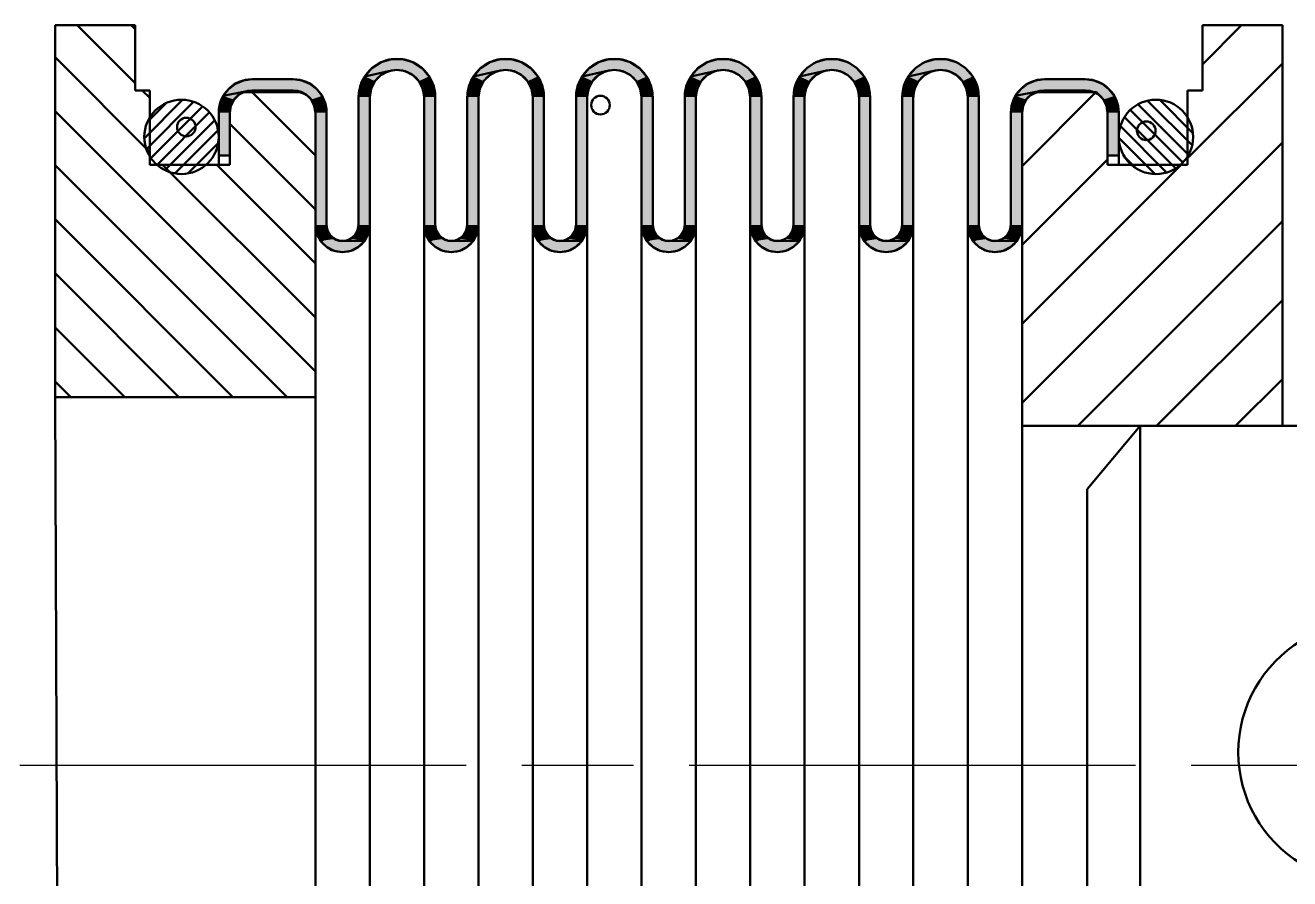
# Model space of a CAD drawing. Header units: millimetres. Extents: x 98 to 4367, y -12 to 2058.
# Drawn here: x 391 to 408, y 1278.72 to 1290.19 of the extents above; entities that cross this region are included whole.
import ezdxf

# ---------------------------------------------------------------- set-up
doc = ezdxf.new("R2010")
doc.units = ezdxf.units.MM
doc.linetypes.add('AM_ISO08W050', pattern=[18, 12, -1.5, 3, -1.5])
doc.layers.get('0').update_dxf_attribs({"lineweight": 50})
doc.layers.add('M2STAR', color=7, linetype='AM_ISO08W050', lineweight=30)

# ---------------------------------------------------------------- blocks, each defined once
blk = doc.blocks.new('R159112030_21WDNA225')
at = {"layer": 'M2STAR'}
blk.add_line((-393.74, 42), (28.311, 42.085), dxfattribs=at)
blk = doc.blocks.new('U218')
at = {"linetype": 'Continuous', "extrusion": (0, 0, -1)}
for points in [[(-116.866, 246.208), (-117.764, 246.04), (-116.482, 245.764)], [(-117.36, 246.525), (-119.566, 246.208), (-116.866, 246.208)], [(-116.866, 246.208), (-118.216, 246.111), (-117.764, 246.04)], [(-119.566, 246.208), (-118.216, 246.111), (-116.866, 246.208)], [(-117.923, 246.69), (-119.072, 246.525), (-117.36, 246.525)], [(-119.072, 246.525), (-119.566, 246.208), (-117.36, 246.525)], [(-119.072, 246.525), (-117.923, 246.69), (-118.509, 246.69)], [(-119.566, 246.208), (-118.668, 246.04), (-118.216, 246.111)], [(-119.566, 246.208), (-119.95, 245.764), (-118.668, 246.04)], [(-118.668, 246.04), (-119.95, 245.764), (-119.075, 245.832)], [(-119.075, 245.832), (-119.95, 245.764), (-119.398, 245.509)], [(-119.95, 245.764), (-120.194, 245.231), (-119.398, 245.509)], [(-119.398, 245.509), (-120.194, 245.231), (-119.606, 245.101)], [(-120.194, 245.231), (-120.277, 244.65), (-119.606, 245.101)], [(-119.606, 245.101), (-120.277, 244.65), (-119.677, 244.65)], [(-119.677, 244.65), (-120.277, 237.773), (-119.677, 237.773)], [(-120.277, 244.65), (-120.277, 237.773), (-119.677, 244.65)], [(-120.277, 237.773), (-119.749, 237.321), (-119.677, 237.773)]]:
    blk.add_solid(points, dxfattribs=at)
blk = doc.blocks.new('U219')
at = {"linetype": 'Continuous', "extrusion": (0, 0, -1)}
for points in [[(-122.712, 246.208), (-123.61, 246.04), (-122.328, 245.764)], [(-123.206, 246.525), (-125.412, 246.208), (-122.712, 246.208)], [(-122.712, 246.208), (-124.062, 246.111), (-123.61, 246.04)], [(-125.412, 246.208), (-124.062, 246.111), (-122.712, 246.208)], [(-123.769, 246.69), (-124.918, 246.525), (-123.206, 246.525)], [(-124.918, 246.525), (-125.412, 246.208), (-123.206, 246.525)], [(-124.918, 246.525), (-123.769, 246.69), (-124.355, 246.69)], [(-125.412, 246.208), (-124.514, 246.04), (-124.062, 246.111)], [(-125.412, 246.208), (-125.796, 245.764), (-124.514, 246.04)], [(-124.514, 246.04), (-125.796, 245.764), (-124.921, 245.832)], [(-124.921, 245.832), (-125.796, 245.764), (-125.245, 245.509)], [(-125.796, 245.764), (-126.04, 245.231), (-125.245, 245.509)], [(-125.245, 245.509), (-126.04, 245.231), (-125.452, 245.101)], [(-126.04, 245.231), (-126.124, 244.65), (-125.452, 245.101)], [(-125.452, 245.101), (-126.124, 244.65), (-125.524, 244.65)], [(-125.524, 244.65), (-126.124, 237.773), (-125.524, 237.773)], [(-126.124, 244.65), (-126.124, 237.773), (-125.524, 244.65)], [(-126.124, 237.773), (-125.595, 237.321), (-125.524, 237.773)]]:
    blk.add_solid(points, dxfattribs=at)
blk = doc.blocks.new('*U220')
at = {"color": 2, "linetype": 'Continuous', "extrusion": (0, 0, -1)}
for points in [[(-128.558, 246.208), (-129.457, 246.04), (-128.174, 245.764)], [(-129.052, 246.525), (-131.258, 246.208), (-128.558, 246.208)], [(-128.558, 246.208), (-129.908, 246.111), (-129.457, 246.04)], [(-131.258, 246.208), (-129.908, 246.111), (-128.558, 246.208)], [(-129.615, 246.69), (-130.765, 246.525), (-129.052, 246.525)], [(-130.765, 246.525), (-131.258, 246.208), (-129.052, 246.525)], [(-130.765, 246.525), (-129.615, 246.69), (-130.202, 246.69)], [(-131.258, 246.208), (-130.36, 246.04), (-129.908, 246.111)], [(-131.258, 246.208), (-131.643, 245.764), (-130.36, 246.04)], [(-130.36, 246.04), (-131.643, 245.764), (-130.767, 245.832)], [(-130.767, 245.832), (-131.643, 245.764), (-131.091, 245.509)], [(-131.643, 245.764), (-131.886, 245.231), (-131.091, 245.509)], [(-131.091, 245.509), (-131.886, 245.231), (-131.298, 245.101)], [(-131.886, 245.231), (-131.97, 244.65), (-131.298, 245.101)], [(-131.298, 245.101), (-131.97, 244.65), (-131.37, 244.65)], [(-131.37, 244.65), (-131.97, 237.773), (-131.37, 237.773)], [(-131.97, 244.65), (-131.97, 237.773), (-131.37, 244.65)], [(-131.97, 237.773), (-131.441, 237.321), (-131.37, 237.773)]]:
    blk.add_solid(points, dxfattribs=at)
blk = doc.blocks.new('*U221')
at = {"color": 2, "linetype": 'Continuous', "extrusion": (0, 0, -1)}
for points in [[(-134.404, 246.208), (-135.303, 246.04), (-134.02, 245.764)], [(-134.898, 246.525), (-137.104, 246.208), (-134.404, 246.208)], [(-134.404, 246.208), (-135.754, 246.111), (-135.303, 246.04)], [(-137.104, 246.208), (-135.754, 246.111), (-134.404, 246.208)], [(-135.461, 246.69), (-136.611, 246.525), (-134.898, 246.525)], [(-136.611, 246.525), (-137.104, 246.208), (-134.898, 246.525)], [(-136.611, 246.525), (-135.461, 246.69), (-136.048, 246.69)], [(-137.104, 246.208), (-136.206, 246.04), (-135.754, 246.111)], [(-137.104, 246.208), (-137.489, 245.764), (-136.206, 246.04)], [(-136.206, 246.04), (-137.489, 245.764), (-136.613, 245.832)], [(-136.613, 245.832), (-137.489, 245.764), (-136.937, 245.509)], [(-137.489, 245.764), (-137.732, 245.231), (-136.937, 245.509)], [(-136.937, 245.509), (-137.732, 245.231), (-137.144, 245.101)], [(-137.732, 245.231), (-137.816, 244.65), (-137.144, 245.101)], [(-137.144, 245.101), (-137.816, 244.65), (-137.216, 244.65)], [(-137.216, 244.65), (-137.816, 237.773), (-137.216, 237.773)], [(-137.816, 244.65), (-137.816, 237.773), (-137.216, 244.65)], [(-137.816, 237.773), (-137.287, 237.321), (-137.216, 237.773)]]:
    blk.add_solid(points, dxfattribs=at)
blk = doc.blocks.new('U222')
at = {"linetype": 'Continuous', "extrusion": (0, 0, -1)}
for points in [[(-140.251, 246.208), (-141.149, 246.04), (-139.866, 245.764)], [(-140.744, 246.525), (-142.951, 246.208), (-140.251, 246.208)], [(-140.251, 246.208), (-141.601, 246.111), (-141.149, 246.04)], [(-142.951, 246.208), (-141.601, 246.111), (-140.251, 246.208)], [(-141.307, 246.69), (-142.457, 246.525), (-140.744, 246.525)], [(-142.457, 246.525), (-142.951, 246.208), (-140.744, 246.525)], [(-142.457, 246.525), (-141.307, 246.69), (-141.894, 246.69)], [(-142.951, 246.208), (-142.052, 246.04), (-141.601, 246.111)], [(-142.951, 246.208), (-143.335, 245.764), (-142.052, 246.04)], [(-142.052, 246.04), (-143.335, 245.764), (-142.46, 245.832)], [(-142.46, 245.832), (-143.335, 245.764), (-142.783, 245.509)], [(-143.335, 245.764), (-143.579, 245.231), (-142.783, 245.509)], [(-142.783, 245.509), (-143.579, 245.231), (-142.991, 245.101)], [(-143.579, 245.231), (-143.662, 244.65), (-142.991, 245.101)], [(-142.991, 245.101), (-143.662, 244.65), (-143.062, 244.65)], [(-143.062, 244.65), (-143.662, 237.773), (-143.062, 237.773)], [(-143.662, 244.65), (-143.662, 237.773), (-143.062, 244.65)]]:
    blk.add_solid(points, dxfattribs=at)
at = {"color": 2, "linetype": 'Continuous', "extrusion": (0, 0, -1)}
blk.add_solid([(-143.662, 237.773), (-143.134, 237.321), (-143.062, 237.773)], dxfattribs=at)
blk = doc.blocks.new('*U223')
at = {"color": 2, "linetype": 'Continuous', "extrusion": (0, 0, -1)}
for points in [[(-146.097, 246.208), (-146.995, 246.04), (-145.712, 245.764)], [(-146.59, 246.525), (-148.797, 246.208), (-146.097, 246.208)], [(-146.097, 246.208), (-147.447, 246.111), (-146.995, 246.04)], [(-148.797, 246.208), (-147.447, 246.111), (-146.097, 246.208)], [(-147.153, 246.69), (-148.303, 246.525), (-146.59, 246.525)], [(-148.303, 246.525), (-148.797, 246.208), (-146.59, 246.525)], [(-148.303, 246.525), (-147.153, 246.69), (-147.74, 246.69)], [(-148.797, 246.208), (-147.898, 246.04), (-147.447, 246.111)], [(-148.797, 246.208), (-149.181, 245.764), (-147.898, 246.04)], [(-147.898, 246.04), (-149.181, 245.764), (-148.306, 245.832)], [(-148.306, 245.832), (-149.181, 245.764), (-148.629, 245.509)], [(-149.181, 245.764), (-149.425, 245.231), (-148.629, 245.509)], [(-148.629, 245.509), (-149.425, 245.231), (-148.837, 245.101)], [(-149.425, 245.231), (-149.508, 244.65), (-148.837, 245.101)], [(-148.837, 245.101), (-149.508, 244.65), (-148.908, 244.65)], [(-148.908, 244.65), (-149.508, 237.773), (-148.908, 237.773)], [(-149.508, 244.65), (-149.508, 237.773), (-148.908, 244.65)], [(-149.508, 237.773), (-148.98, 237.321), (-148.908, 237.773)]]:
    blk.add_solid(points, dxfattribs=at)
blk = doc.blocks.new('U224')
at = {"linetype": 'Continuous', "extrusion": (0, 0, -1)}
for points in [[(-116.482, 245.764), (-117.034, 245.509), (-116.238, 245.231)], [(-117.034, 245.509), (-116.826, 245.101), (-116.238, 245.231)], [(-117.764, 246.04), (-117.357, 245.832), (-116.482, 245.764)], [(-117.357, 245.832), (-117.034, 245.509), (-116.482, 245.764)], [(-116.238, 245.231), (-116.826, 245.101), (-116.154, 244.65)], [(-116.826, 245.101), (-116.754, 244.65), (-116.154, 244.65)], [(-116.154, 244.65), (-116.754, 237.773), (-116.154, 237.773)], [(-116.754, 244.65), (-116.754, 237.773), (-116.154, 244.65)], [(-116.102, 237.478), (-116.683, 237.321), (-115.953, 237.219)], [(-116.683, 237.321), (-116.475, 236.914), (-115.953, 237.219)], [(-116.154, 237.773), (-116.683, 237.321), (-116.102, 237.478)], [(-116.754, 237.773), (-116.683, 237.321), (-116.154, 237.773)], [(-115.724, 237.027), (-116.475, 236.914), (-115.442, 236.924)], [(-115.953, 237.219), (-116.475, 236.914), (-115.724, 237.027)]]:
    blk.add_solid(points, dxfattribs=at)
blk = doc.blocks.new('U225')
at = {"linetype": 'Continuous', "extrusion": (0, 0, -1)}
for points in [[(-122.328, 245.764), (-122.88, 245.509), (-122.084, 245.231)], [(-122.88, 245.509), (-122.672, 245.101), (-122.084, 245.231)], [(-123.61, 246.04), (-123.203, 245.832), (-122.328, 245.764)], [(-123.203, 245.832), (-122.88, 245.509), (-122.328, 245.764)], [(-122.084, 245.231), (-122.672, 245.101), (-122.001, 244.65)], [(-122.672, 245.101), (-122.601, 244.65), (-122.001, 244.65)], [(-122.001, 244.65), (-122.601, 237.773), (-122.001, 237.773)], [(-122.601, 244.65), (-122.601, 237.773), (-122.001, 244.65)], [(-121.949, 237.478), (-122.529, 237.321), (-121.799, 237.219)], [(-122.529, 237.321), (-122.321, 236.914), (-121.799, 237.219)], [(-122.001, 237.773), (-122.529, 237.321), (-121.949, 237.478)], [(-122.601, 237.773), (-122.529, 237.321), (-122.001, 237.773)], [(-121.57, 237.027), (-122.321, 236.914), (-121.289, 236.924)], [(-121.799, 237.219), (-122.321, 236.914), (-121.57, 237.027)]]:
    blk.add_solid(points, dxfattribs=at)
blk = doc.blocks.new('*U226')
at = {"color": 2, "linetype": 'Continuous', "extrusion": (0, 0, -1)}
for points in [[(-128.174, 245.764), (-128.726, 245.509), (-127.93, 245.231)], [(-128.726, 245.509), (-128.518, 245.101), (-127.93, 245.231)], [(-129.457, 246.04), (-129.049, 245.832), (-128.174, 245.764)], [(-129.049, 245.832), (-128.726, 245.509), (-128.174, 245.764)], [(-127.93, 245.231), (-128.518, 245.101), (-127.847, 244.65)], [(-128.518, 245.101), (-128.447, 244.65), (-127.847, 244.65)], [(-127.847, 244.65), (-128.447, 237.773), (-127.847, 237.773)], [(-128.447, 244.65), (-128.447, 237.773), (-127.847, 244.65)], [(-127.795, 237.478), (-128.375, 237.321), (-127.645, 237.219)], [(-128.375, 237.321), (-128.168, 236.914), (-127.645, 237.219)], [(-127.847, 237.773), (-128.375, 237.321), (-127.795, 237.478)], [(-128.447, 237.773), (-128.375, 237.321), (-127.847, 237.773)], [(-127.416, 237.027), (-128.168, 236.914), (-127.135, 236.924)], [(-127.645, 237.219), (-128.168, 236.914), (-127.416, 237.027)]]:
    blk.add_solid(points, dxfattribs=at)
blk = doc.blocks.new('*U227')
at = {"color": 2, "linetype": 'Continuous', "extrusion": (0, 0, -1)}
for points in [[(-134.02, 245.764), (-134.572, 245.509), (-133.776, 245.231)], [(-134.572, 245.509), (-134.364, 245.101), (-133.776, 245.231)], [(-135.303, 246.04), (-134.895, 245.832), (-134.02, 245.764)], [(-134.895, 245.832), (-134.572, 245.509), (-134.02, 245.764)], [(-133.776, 245.231), (-134.364, 245.101), (-133.693, 244.65)], [(-134.364, 245.101), (-134.293, 244.65), (-133.693, 244.65)], [(-133.693, 244.65), (-134.293, 237.773), (-133.693, 237.773)], [(-134.293, 244.65), (-134.293, 237.773), (-133.693, 244.65)], [(-133.641, 237.478), (-134.221, 237.321), (-133.491, 237.219)], [(-134.221, 237.321), (-134.014, 236.914), (-133.491, 237.219)], [(-133.693, 237.773), (-134.221, 237.321), (-133.641, 237.478)], [(-134.293, 237.773), (-134.221, 237.321), (-133.693, 237.773)], [(-133.262, 237.027), (-134.014, 236.914), (-132.981, 236.924)], [(-133.491, 237.219), (-134.014, 236.914), (-133.262, 237.027)]]:
    blk.add_solid(points, dxfattribs=at)
blk = doc.blocks.new('*U228')
at = {"color": 2, "linetype": 'Continuous', "extrusion": (0, 0, -1)}
for points in [[(-139.866, 245.764), (-140.418, 245.509), (-139.623, 245.231)], [(-140.418, 245.509), (-140.211, 245.101), (-139.623, 245.231)], [(-141.149, 246.04), (-140.741, 245.832), (-139.866, 245.764)], [(-140.741, 245.832), (-140.418, 245.509), (-139.866, 245.764)], [(-139.623, 245.231), (-140.211, 245.101), (-139.539, 244.65)], [(-140.211, 245.101), (-140.139, 244.65), (-139.539, 244.65)], [(-139.539, 244.65), (-140.139, 237.773), (-139.539, 237.773)], [(-140.139, 244.65), (-140.139, 237.773), (-139.539, 244.65)], [(-139.487, 237.478), (-140.067, 237.321), (-139.337, 237.219)], [(-140.067, 237.321), (-139.86, 236.914), (-139.337, 237.219)], [(-139.539, 237.773), (-140.067, 237.321), (-139.487, 237.478)], [(-140.139, 237.773), (-140.067, 237.321), (-139.539, 237.773)], [(-139.108, 237.027), (-139.86, 236.914), (-138.827, 236.924)], [(-139.337, 237.219), (-139.86, 236.914), (-139.108, 237.027)]]:
    blk.add_solid(points, dxfattribs=at)
blk = doc.blocks.new('*U229')
at = {"color": 2, "linetype": 'Continuous', "extrusion": (0, 0, -1)}
for points in [[(-145.712, 245.764), (-146.264, 245.509), (-145.469, 245.231)], [(-146.264, 245.509), (-146.057, 245.101), (-145.469, 245.231)], [(-146.995, 246.04), (-146.588, 245.832), (-145.712, 245.764)], [(-146.588, 245.832), (-146.264, 245.509), (-145.712, 245.764)], [(-145.469, 245.231), (-146.057, 245.101), (-145.385, 244.65)], [(-146.057, 245.101), (-145.985, 244.65), (-145.385, 244.65)], [(-145.385, 244.65), (-145.985, 237.773), (-145.385, 237.773)], [(-145.985, 244.65), (-145.985, 237.773), (-145.385, 244.65)], [(-145.333, 237.478), (-145.914, 237.321), (-145.184, 237.219)], [(-145.914, 237.321), (-145.706, 236.914), (-145.184, 237.219)], [(-145.385, 237.773), (-145.914, 237.321), (-145.333, 237.478)], [(-145.985, 237.773), (-145.914, 237.321), (-145.385, 237.773)], [(-144.954, 237.027), (-145.706, 236.914), (-144.673, 236.924)], [(-145.184, 237.219), (-145.706, 236.914), (-144.954, 237.027)]]:
    blk.add_solid(points, dxfattribs=at)
blk = doc.blocks.new('U230')
at = {"linetype": 'Continuous', "extrusion": (0, 0, -1)}
for points in [[(-109.965, 245.55), (-113.531, 245.37), (-109.531, 245.37)], [(-110.431, 245.611), (-113.097, 245.55), (-109.965, 245.55)], [(-113.097, 245.55), (-113.531, 245.37), (-109.965, 245.55)], [(-113.097, 245.55), (-110.431, 245.611), (-112.631, 245.611)], [(-109.159, 245.084), (-110.061, 244.953), (-108.872, 244.711)], [(-109.531, 245.37), (-113.904, 245.084), (-109.159, 245.084)], [(-109.159, 245.084), (-110.431, 245.011), (-110.061, 244.953)], [(-113.904, 245.084), (-110.431, 245.011), (-109.159, 245.084)], [(-113.531, 245.37), (-113.904, 245.084), (-109.531, 245.37)], [(-113.904, 245.084), (-112.631, 245.011), (-110.431, 245.011)], [(-113.904, 245.084), (-113.002, 244.953), (-112.631, 245.011)], [(-113.904, 245.084), (-114.19, 244.711), (-113.002, 244.953)], [(-113.002, 244.953), (-114.19, 244.711), (-113.337, 244.782)], [(-113.337, 244.782), (-114.19, 244.711), (-113.602, 244.517)], [(-114.19, 244.711), (-114.37, 244.277), (-113.602, 244.517)], [(-113.602, 244.517), (-114.37, 244.277), (-113.773, 244.182)], [(-114.37, 244.277), (-114.431, 243.811), (-113.773, 244.182)], [(-113.773, 244.182), (-114.431, 243.811), (-113.831, 243.811)], [(-113.831, 243.811), (-114.431, 237.773), (-113.831, 237.773)], [(-114.431, 243.811), (-114.431, 237.773), (-113.831, 243.811)], [(-114.431, 237.773), (-113.903, 237.321), (-113.831, 237.773)]]:
    blk.add_solid(points, dxfattribs=at)
blk = doc.blocks.new('*U231')
at = {"color": 2, "linetype": 'Continuous', "extrusion": (0, 0, -1)}
for points in [[(-152.565, 245.55), (-156.131, 245.37), (-152.131, 245.37)], [(-153.031, 245.611), (-155.697, 245.55), (-152.565, 245.55)], [(-155.697, 245.55), (-156.131, 245.37), (-152.565, 245.55)], [(-155.697, 245.55), (-153.031, 245.611), (-155.231, 245.611)], [(-151.759, 245.084), (-152.661, 244.953), (-151.472, 244.711)], [(-152.131, 245.37), (-156.504, 245.084), (-151.759, 245.084)], [(-151.759, 245.084), (-153.031, 245.011), (-152.661, 244.953)], [(-156.504, 245.084), (-153.031, 245.011), (-151.759, 245.084)], [(-156.131, 245.37), (-156.504, 245.084), (-152.131, 245.37)], [(-156.504, 245.084), (-155.231, 245.011), (-153.031, 245.011)], [(-156.504, 245.084), (-155.602, 244.953), (-155.231, 245.011)], [(-156.504, 245.084), (-156.79, 244.711), (-155.602, 244.953)], [(-155.602, 244.953), (-156.79, 244.711), (-155.937, 244.782)], [(-155.937, 244.782), (-156.79, 244.711), (-156.202, 244.517)], [(-156.79, 244.711), (-156.97, 244.277), (-156.202, 244.517)], [(-156.202, 244.517), (-156.97, 244.277), (-156.373, 244.182)], [(-156.97, 244.277), (-157.031, 243.811), (-156.373, 244.182)], [(-156.373, 244.182), (-157.031, 243.811), (-156.431, 243.811)], [(-156.431, 243.811), (-157.031, 241.511), (-156.431, 241.511)], [(-157.031, 243.811), (-157.031, 241.511), (-156.431, 243.811)]]:
    blk.add_solid(points, dxfattribs=at)
blk = doc.blocks.new('U232')
at = {"linetype": 'Continuous', "extrusion": (0, 0, -1)}
for points in [[(-110.061, 244.953), (-109.726, 244.782), (-108.872, 244.711)], [(-109.726, 244.782), (-109.461, 244.517), (-108.872, 244.711)], [(-108.693, 244.277), (-109.29, 244.182), (-108.631, 243.811)], [(-109.29, 244.182), (-109.231, 243.811), (-108.631, 243.811)], [(-108.872, 244.711), (-109.461, 244.517), (-108.693, 244.277)], [(-109.461, 244.517), (-109.29, 244.182), (-108.693, 244.277)], [(-108.631, 243.811), (-109.231, 241.511), (-108.631, 241.511)], [(-109.231, 243.811), (-109.231, 241.511), (-108.631, 243.811)]]:
    blk.add_solid(points, dxfattribs=at)
blk = doc.blocks.new('*U233')
at = {"color": 2, "linetype": 'Continuous', "extrusion": (0, 0, -1)}
for points in [[(-152.661, 244.953), (-152.326, 244.782), (-151.472, 244.711)], [(-152.326, 244.782), (-152.061, 244.517), (-151.472, 244.711)], [(-151.293, 244.277), (-151.89, 244.182), (-151.231, 243.811)], [(-151.89, 244.182), (-151.831, 243.811), (-151.231, 243.811)], [(-151.472, 244.711), (-152.061, 244.517), (-151.293, 244.277)], [(-152.061, 244.517), (-151.89, 244.182), (-151.293, 244.277)], [(-151.231, 243.811), (-151.831, 237.773), (-151.231, 237.773)], [(-151.831, 243.811), (-151.831, 237.773), (-151.231, 243.811)], [(-151.179, 237.478), (-151.76, 237.321), (-151.03, 237.219)], [(-151.76, 237.321), (-151.552, 236.914), (-151.03, 237.219)], [(-151.231, 237.773), (-151.76, 237.321), (-151.179, 237.478)], [(-151.831, 237.773), (-151.76, 237.321), (-151.231, 237.773)], [(-150.801, 237.027), (-151.552, 236.914), (-150.519, 236.924)], [(-151.03, 237.219), (-151.552, 236.914), (-150.801, 237.027)]]:
    blk.add_solid(points, dxfattribs=at)
blk = doc.blocks.new('U234')
at = {"linetype": 'Continuous', "extrusion": (0, 0, -1)}
for points in [[(-114.431, 237.773), (-114.483, 237.478), (-113.903, 237.321)], [(-114.483, 237.478), (-114.633, 237.219), (-113.903, 237.321)], [(-113.903, 237.321), (-114.633, 237.219), (-114.11, 236.914)]]:
    blk.add_solid(points, dxfattribs=at)
blk = doc.blocks.new('U235')
at = {"linetype": 'Continuous', "extrusion": (0, 0, -1)}
for points in [[(-120.277, 237.773), (-120.329, 237.478), (-119.749, 237.321)], [(-120.329, 237.478), (-120.479, 237.219), (-119.749, 237.321)], [(-119.749, 237.321), (-120.479, 237.219), (-119.957, 236.914)]]:
    blk.add_solid(points, dxfattribs=at)
blk = doc.blocks.new('*U236')
at = {"color": 2, "linetype": 'Continuous', "extrusion": (0, 0, -1)}
for points in [[(-126.124, 237.773), (-126.176, 237.478), (-125.595, 237.321)], [(-126.176, 237.478), (-126.325, 237.219), (-125.595, 237.321)], [(-125.595, 237.321), (-126.325, 237.219), (-125.803, 236.914)]]:
    blk.add_solid(points, dxfattribs=at)
blk = doc.blocks.new('*U237')
at = {"color": 2, "linetype": 'Continuous', "extrusion": (0, 0, -1)}
for points in [[(-131.97, 237.773), (-132.022, 237.478), (-131.441, 237.321)], [(-132.022, 237.478), (-132.171, 237.219), (-131.441, 237.321)], [(-131.441, 237.321), (-132.171, 237.219), (-131.649, 236.914)]]:
    blk.add_solid(points, dxfattribs=at)
blk = doc.blocks.new('*U238')
at = {"color": 2, "linetype": 'Continuous', "extrusion": (0, 0, -1)}
for points in [[(-137.816, 237.773), (-137.868, 237.478), (-137.287, 237.321)], [(-137.868, 237.478), (-138.018, 237.219), (-137.287, 237.321)], [(-137.287, 237.321), (-138.018, 237.219), (-137.495, 236.914)]]:
    blk.add_solid(points, dxfattribs=at)
blk = doc.blocks.new('*U239')
at = {"color": 2, "linetype": 'Continuous', "extrusion": (0, 0, -1)}
for points in [[(-143.662, 237.773), (-143.714, 237.478), (-143.134, 237.321)], [(-143.714, 237.478), (-143.864, 237.219), (-143.134, 237.321)], [(-143.134, 237.321), (-143.864, 237.219), (-143.341, 236.914)]]:
    blk.add_solid(points, dxfattribs=at)
blk = doc.blocks.new('*U240')
at = {"color": 2, "linetype": 'Continuous', "extrusion": (0, 0, -1)}
for points in [[(-149.508, 237.773), (-149.56, 237.478), (-148.98, 237.321)], [(-149.56, 237.478), (-149.71, 237.219), (-148.98, 237.321)], [(-148.98, 237.321), (-149.71, 237.219), (-149.187, 236.914)]]:
    blk.add_solid(points, dxfattribs=at)
blk = doc.blocks.new('U241')
at = {"linetype": 'Continuous', "extrusion": (0, 0, -1)}
for points in [[(-114.633, 237.219), (-114.862, 237.027), (-114.11, 236.914)], [(-114.862, 237.027), (-115.143, 236.924), (-114.11, 236.914)], [(-115.442, 236.924), (-116.475, 236.914), (-114.11, 236.914)], [(-114.11, 236.914), (-115.143, 236.924), (-115.442, 236.924)], [(-114.11, 236.914), (-116.152, 236.59), (-114.434, 236.59)], [(-116.475, 236.914), (-116.152, 236.59), (-114.11, 236.914)], [(-114.434, 236.59), (-115.745, 236.383), (-114.841, 236.383)], [(-116.152, 236.59), (-115.745, 236.383), (-114.434, 236.59)], [(-115.745, 236.383), (-115.293, 236.311), (-114.841, 236.383)]]:
    blk.add_solid(points, dxfattribs=at)
blk = doc.blocks.new('U242')
at = {"linetype": 'Continuous', "extrusion": (0, 0, -1)}
for points in [[(-120.479, 237.219), (-120.708, 237.027), (-119.957, 236.914)], [(-120.708, 237.027), (-120.989, 236.924), (-119.957, 236.914)], [(-121.289, 236.924), (-122.321, 236.914), (-119.957, 236.914)], [(-119.957, 236.914), (-120.989, 236.924), (-121.289, 236.924)], [(-119.957, 236.914), (-121.998, 236.59), (-120.28, 236.59)], [(-122.321, 236.914), (-121.998, 236.59), (-119.957, 236.914)], [(-120.28, 236.59), (-121.591, 236.383), (-120.687, 236.383)], [(-121.998, 236.59), (-121.591, 236.383), (-120.28, 236.59)], [(-121.591, 236.383), (-121.139, 236.311), (-120.687, 236.383)]]:
    blk.add_solid(points, dxfattribs=at)
blk = doc.blocks.new('*U243')
at = {"color": 2, "linetype": 'Continuous', "extrusion": (0, 0, -1)}
for points in [[(-126.325, 237.219), (-126.554, 237.027), (-125.803, 236.914)], [(-126.554, 237.027), (-126.836, 236.924), (-125.803, 236.914)], [(-127.135, 236.924), (-128.168, 236.914), (-125.803, 236.914)], [(-125.803, 236.914), (-126.836, 236.924), (-127.135, 236.924)], [(-125.803, 236.914), (-127.844, 236.59), (-126.126, 236.59)], [(-128.168, 236.914), (-127.844, 236.59), (-125.803, 236.914)], [(-126.126, 236.59), (-127.437, 236.383), (-126.534, 236.383)], [(-127.844, 236.59), (-127.437, 236.383), (-126.126, 236.59)], [(-127.437, 236.383), (-126.985, 236.311), (-126.534, 236.383)]]:
    blk.add_solid(points, dxfattribs=at)
blk = doc.blocks.new('*U244')
at = {"color": 2, "linetype": 'Continuous', "extrusion": (0, 0, -1)}
for points in [[(-132.171, 237.219), (-132.401, 237.027), (-131.649, 236.914)], [(-132.401, 237.027), (-132.682, 236.924), (-131.649, 236.914)], [(-132.981, 236.924), (-134.014, 236.914), (-131.649, 236.914)], [(-131.649, 236.914), (-132.682, 236.924), (-132.981, 236.924)], [(-131.649, 236.914), (-133.69, 236.59), (-131.972, 236.59)], [(-134.014, 236.914), (-133.69, 236.59), (-131.649, 236.914)], [(-131.972, 236.59), (-133.283, 236.383), (-132.38, 236.383)], [(-133.69, 236.59), (-133.283, 236.383), (-131.972, 236.59)], [(-133.283, 236.383), (-132.831, 236.311), (-132.38, 236.383)]]:
    blk.add_solid(points, dxfattribs=at)
blk = doc.blocks.new('*U245')
at = {"color": 2, "linetype": 'Continuous', "extrusion": (0, 0, -1)}
for points in [[(-138.018, 237.219), (-138.247, 237.027), (-137.495, 236.914)], [(-138.247, 237.027), (-138.528, 236.924), (-137.495, 236.914)], [(-138.827, 236.924), (-139.86, 236.914), (-137.495, 236.914)], [(-137.495, 236.914), (-138.528, 236.924), (-138.827, 236.924)], [(-137.495, 236.914), (-139.537, 236.59), (-137.818, 236.59)], [(-139.86, 236.914), (-139.537, 236.59), (-137.495, 236.914)], [(-137.818, 236.59), (-139.129, 236.383), (-138.226, 236.383)], [(-139.537, 236.59), (-139.129, 236.383), (-137.818, 236.59)], [(-139.129, 236.383), (-138.677, 236.311), (-138.226, 236.383)]]:
    blk.add_solid(points, dxfattribs=at)
blk = doc.blocks.new('*U246')
at = {"color": 2, "linetype": 'Continuous', "extrusion": (0, 0, -1)}
for points in [[(-143.864, 237.219), (-144.093, 237.027), (-143.341, 236.914)], [(-144.093, 237.027), (-144.374, 236.924), (-143.341, 236.914)], [(-144.673, 236.924), (-145.706, 236.914), (-143.341, 236.914)], [(-143.341, 236.914), (-144.374, 236.924), (-144.673, 236.924)], [(-143.341, 236.914), (-145.383, 236.59), (-143.665, 236.59)], [(-145.706, 236.914), (-145.383, 236.59), (-143.341, 236.914)], [(-143.665, 236.59), (-144.975, 236.383), (-144.072, 236.383)], [(-145.383, 236.59), (-144.975, 236.383), (-143.665, 236.59)], [(-144.975, 236.383), (-144.524, 236.311), (-144.072, 236.383)]]:
    blk.add_solid(points, dxfattribs=at)
blk = doc.blocks.new('*U247')
at = {"color": 2, "linetype": 'Continuous', "extrusion": (0, 0, -1)}
for points in [[(-149.71, 237.219), (-149.939, 237.027), (-149.187, 236.914)], [(-149.939, 237.027), (-150.22, 236.924), (-149.187, 236.914)], [(-150.519, 236.924), (-151.552, 236.914), (-149.187, 236.914)], [(-149.187, 236.914), (-150.22, 236.924), (-150.519, 236.924)], [(-149.187, 236.914), (-151.229, 236.59), (-149.511, 236.59)], [(-151.552, 236.914), (-151.229, 236.59), (-149.187, 236.914)], [(-149.511, 236.59), (-150.821, 236.383), (-149.918, 236.383)], [(-151.229, 236.59), (-150.821, 236.383), (-149.511, 236.59)], [(-150.821, 236.383), (-150.37, 236.311), (-149.918, 236.383)]]:
    blk.add_solid(points, dxfattribs=at)

msp = doc.modelspace()

# ---------------------------------------------------------------- linework, layer by layer
at = {"linetype": 'Continuous'}
for p, q in [((391.401, 1290.187), (392.476, 1290.187)), ((391.401, 1285.187), (391.401, 1290.187)), ((392.476, 1289.41), (391.699, 1290.187)), ((392.476, 1290.136), (392.425, 1290.187)), ((392.476, 1290.187), (392.476, 1289.312)), ((406.826, 1289.66), (407.353, 1290.187)), ((406.826, 1289.312), (406.826, 1290.187)), ((407.901, 1290.187), (406.826, 1290.187)), ((407.901, 1284.801), (407.901, 1290.187)), ((392.676, 1288.483), (391.401, 1289.758)), ((406.626, 1288.399), (407.901, 1289.674)), ((395.884, 1289.569), (395.782, 1289.517)), ((397.346, 1289.569), (397.244, 1289.517)), ((398.807, 1289.569), (398.705, 1289.517)), ((400.269, 1289.569), (400.167, 1289.517)), ((401.73, 1289.569), (401.628, 1289.517)), ((403.192, 1289.569), (403.09, 1289.517)), ((393.934, 1289.447), (394.051, 1289.462)), ((394.051, 1289.462), (394.601, 1289.462)), ((404.584, 1289.447), (404.701, 1289.462)), ((404.701, 1289.462), (405.251, 1289.462)), ((392.476, 1289.312), (392.676, 1289.312)), ((392.676, 1289.21), (392.574, 1289.312)), ((392.603, 1288.671), (393.116, 1289.185)), ((392.632, 1288.524), (393.264, 1289.156)), ((392.676, 1289.312), (392.676, 1288.312)), ((393.751, 1289.137), (393.901, 1289.287)), ((393.958, 1289.297), (393.875, 1289.255)), ((393.901, 1289.287), (394.651, 1289.287)), ((394.051, 1289.312), (394.051, 1289.287)), ((394.051, 1289.312), (394.601, 1289.312)), ((394.901, 1288.438), (394.052, 1289.287)), ((394.601, 1289.312), (394.601, 1289.287)), ((395.482, 1289.221), (395.482, 1287.502)), ((395.632, 1289.221), (395.632, 1271.152)), ((396.362, 1289.221), (396.362, 1271.152)), ((396.512, 1289.221), (396.512, 1287.502)), ((396.943, 1289.221), (396.943, 1287.502)), ((397.093, 1289.221), (397.093, 1271.152)), ((397.824, 1289.221), (397.824, 1271.152)), ((397.974, 1289.221), (397.974, 1287.502)), ((398.405, 1289.221), (398.405, 1287.502)), ((398.555, 1289.221), (398.555, 1271.152)), ((399.286, 1289.221), (399.286, 1271.152)), ((399.436, 1289.221), (399.436, 1287.502)), ((399.866, 1289.221), (399.866, 1287.502)), ((400.016, 1289.221), (400.016, 1271.152)), ((400.747, 1289.221), (400.747, 1271.152)), ((400.897, 1289.221), (400.897, 1287.502)), ((401.328, 1289.221), (401.328, 1287.502)), ((401.478, 1289.221), (401.478, 1271.152)), ((402.209, 1289.221), (402.209, 1271.152)), ((402.359, 1289.221), (402.359, 1287.502)), ((402.789, 1289.221), (402.789, 1287.502)), ((402.939, 1289.221), (402.939, 1271.152)), ((403.67, 1289.221), (403.67, 1271.152)), ((403.82, 1289.221), (403.82, 1287.502)), ((404.401, 1288.295), (405.393, 1289.287)), ((404.608, 1289.297), (404.525, 1289.255)), ((405.401, 1289.287), (404.651, 1289.287)), ((404.701, 1289.312), (404.701, 1289.287)), ((404.701, 1289.312), (405.251, 1289.312)), ((405.251, 1289.312), (405.251, 1289.287)), ((405.551, 1289.137), (405.401, 1289.287)), ((406.686, 1288.574), (406.088, 1289.172)), ((406.694, 1288.743), (406.257, 1289.179)), ((406.626, 1288.312), (406.626, 1289.312)), ((406.826, 1289.312), (406.626, 1289.312)), ((394.901, 1285.532), (391.401, 1289.032)), ((392.651, 1288.896), (392.891, 1289.137)), ((392.691, 1288.406), (393.382, 1289.096)), ((392.774, 1288.313), (393.475, 1289.013)), ((393.601, 1289.012), (393.601, 1288.312)), ((393.751, 1289.137), (393.751, 1288.312)), ((394.901, 1271.337), (394.901, 1289.037)), ((395.051, 1289.012), (395.051, 1287.502)), ((404.251, 1289.012), (404.251, 1287.502)), ((404.401, 1271.337), (404.401, 1289.037)), ((405.551, 1288.312), (405.551, 1289.137)), ((405.701, 1289.012), (405.701, 1288.312)), ((406.562, 1288.344), (405.858, 1289.048)), ((406.638, 1288.445), (405.96, 1289.123)), ((392.88, 1288.242), (393.546, 1288.907)), ((394.901, 1287.711), (393.751, 1288.861)), ((406.343, 1288.209), (405.723, 1288.829)), ((406.465, 1288.265), (405.779, 1288.951)), ((393.014, 1288.198), (393.589, 1288.774)), ((406.187, 1288.189), (405.703, 1288.673)), ((393.191, 1288.199), (393.589, 1288.597)), ((404.401, 1285.113), (407.901, 1288.613)), ((394.52, 1285.187), (391.401, 1288.305)), ((392.676, 1288.312), (393.751, 1288.312)), ((394.901, 1286.258), (392.847, 1288.312)), ((394.901, 1286.985), (393.574, 1288.312)), ((393.601, 1288.437), (393.751, 1288.437)), ((404.401, 1287.235), (405.551, 1288.385)), ((404.401, 1286.174), (406.539, 1288.312)), ((405.551, 1288.437), (405.701, 1288.437)), ((406.626, 1288.312), (405.551, 1288.312)), ((405.927, 1288.273), (405.787, 1288.412)), ((393.793, 1285.187), (391.401, 1287.579)), ((395.051, 1287.502), (395.064, 1287.429)), ((396.512, 1287.502), (396.525, 1287.429)), ((397.974, 1287.502), (397.987, 1287.429)), ((399.436, 1287.502), (399.449, 1287.429)), ((400.897, 1287.502), (400.91, 1287.429)), ((402.359, 1287.502), (402.372, 1287.429)), ((403.82, 1287.502), (403.833, 1287.429)), ((405.149, 1284.801), (407.901, 1287.553)), ((393.067, 1285.187), (391.401, 1286.853)), ((406.21, 1284.801), (407.901, 1286.492)), ((392.34, 1285.187), (391.401, 1286.126)), ((407.271, 1284.801), (407.901, 1285.431)), ((391.614, 1285.187), (391.401, 1285.4)), ((394.901, 1285.187), (391.401, 1285.187))]:
    msp.add_line(p, q, dxfattribs=at)
for p, q in [((391.401, 1285.187), (391.444, 1275.187)), ((407.901, 1284.801), (404.401, 1284.801)), ((405.99, 1284.801), (405.275, 1283.95)), ((425.291, 1284.801), (405.99, 1284.801)), ((405.99, 1284.801), (405.99, 1275.801)), ((405.99, 1284.801), (405.99, 1284.801)), ((405.275, 1283.95), (405.275, 1276.527))]:
    msp.add_line(p, q)
at = {"color": 0, "linetype": 'Continuous'}
for points in [[(395.783, 1289.69), (395.924, 1289.732), (396.07, 1289.732), (396.211, 1289.69), (396.335, 1289.611), (396.431, 1289.5), (396.492, 1289.367), (396.512, 1289.221), (396.512, 1287.502), (396.38, 1287.389), (396.362, 1287.502), (396.362, 1289.221), (396.345, 1289.334), (396.293, 1289.436), (396.212, 1289.517), (396.11, 1289.569), (395.997, 1289.587), (395.884, 1289.569), (395.564, 1289.5), (395.66, 1289.611), (395.783, 1289.69)], [(396.362, 1289.221), (396.345, 1289.334), (396.293, 1289.436), (396.212, 1289.517), (396.11, 1289.569), (395.997, 1289.587), (395.884, 1289.569), (395.564, 1289.5), (395.66, 1289.611), (395.783, 1289.69)], [(395.783, 1289.69), (395.924, 1289.732), (396.07, 1289.732), (396.211, 1289.69), (396.335, 1289.611), (396.431, 1289.5), (396.492, 1289.367), (396.512, 1289.221)], [(397.824, 1289.221), (397.806, 1289.334), (397.754, 1289.436), (397.673, 1289.517), (397.572, 1289.569), (397.459, 1289.587), (397.346, 1289.569), (397.025, 1289.5), (397.121, 1289.611), (397.245, 1289.69)], [(397.245, 1289.69), (397.385, 1289.732), (397.532, 1289.732), (397.673, 1289.69), (397.796, 1289.611), (397.892, 1289.5), (397.953, 1289.367), (397.974, 1289.221)], [(395.782, 1289.517), (395.701, 1289.436), (395.65, 1289.334), (395.632, 1289.221), (395.632, 1287.502), (395.614, 1287.389), (395.562, 1287.287), (395.304, 1287.29), (395.374, 1287.316), (395.431, 1287.364), (395.469, 1287.429), (395.482, 1287.502), (395.482, 1289.221), (395.503, 1289.367), (395.564, 1289.5), (395.884, 1289.569), (395.782, 1289.517)], [(395.482, 1289.221), (395.503, 1289.367), (395.564, 1289.5)], [(395.782, 1289.517), (395.701, 1289.436), (395.65, 1289.334), (395.632, 1289.221)], [(397.244, 1289.517), (397.163, 1289.436), (397.111, 1289.334), (397.093, 1289.221), (397.093, 1287.502), (397.075, 1287.389), (397.023, 1287.287), (396.765, 1287.29), (396.836, 1287.316), (396.893, 1287.364), (396.93, 1287.429), (396.943, 1287.502), (396.943, 1289.221), (396.964, 1289.367), (397.025, 1289.5), (397.346, 1289.569), (397.244, 1289.517)], [(396.943, 1289.221), (396.964, 1289.367), (397.025, 1289.5)], [(397.244, 1289.517), (397.163, 1289.436), (397.111, 1289.334), (397.093, 1289.221)], [(393.934, 1289.447), (394.051, 1289.462), (394.601, 1289.462), (394.717, 1289.447), (394.826, 1289.402), (394.919, 1289.33), (394.991, 1289.237), (395.036, 1289.128), (395.051, 1289.012), (395.051, 1287.502), (394.919, 1287.389), (394.901, 1287.502), (394.901, 1289.012), (394.886, 1289.105), (394.844, 1289.188), (394.777, 1289.255), (394.694, 1289.297), (394.601, 1289.312), (394.051, 1289.312), (393.958, 1289.297), (393.661, 1289.237), (393.733, 1289.33), (393.826, 1289.402), (393.934, 1289.447)], [(394.051, 1289.312), (393.958, 1289.297), (393.661, 1289.237), (393.733, 1289.33), (393.826, 1289.402), (393.934, 1289.447)], [(394.601, 1289.462), (394.717, 1289.447), (394.826, 1289.402), (394.919, 1289.33), (394.991, 1289.237), (395.036, 1289.128), (395.051, 1289.012)], [(393.875, 1289.255), (393.808, 1289.188), (393.766, 1289.105), (393.751, 1289.012), (393.751, 1288.437), (393.601, 1288.437), (393.601, 1289.012), (393.616, 1289.128), (393.661, 1289.237), (393.958, 1289.297), (393.875, 1289.255)], [(393.601, 1289.012), (393.616, 1289.128), (393.661, 1289.237)], [(393.875, 1289.255), (393.808, 1289.188), (393.766, 1289.105), (393.751, 1289.012)], [(394.901, 1289.012), (394.886, 1289.105), (394.844, 1289.188), (394.777, 1289.255), (394.694, 1289.297), (394.601, 1289.312)], [(404.251, 1289.012), (404.266, 1289.128), (404.311, 1289.237)], [(395.051, 1287.502), (394.919, 1287.389), (394.901, 1287.502)], [(395.064, 1287.429), (395.101, 1287.364), (394.971, 1287.287), (394.919, 1287.389), (395.051, 1287.502), (395.064, 1287.429)], [(395.632, 1287.502), (395.614, 1287.389), (395.562, 1287.287), (395.304, 1287.29), (395.374, 1287.316), (395.431, 1287.364), (395.469, 1287.429), (395.482, 1287.502)], [(396.512, 1287.502), (396.38, 1287.389), (396.362, 1287.502)], [(396.525, 1287.429), (396.563, 1287.364), (396.432, 1287.287), (396.38, 1287.389), (396.512, 1287.502), (396.525, 1287.429)], [(397.093, 1287.502), (397.075, 1287.389), (397.023, 1287.287), (396.765, 1287.29), (396.836, 1287.316), (396.893, 1287.364), (396.93, 1287.429), (396.943, 1287.502)], [(395.064, 1287.429), (395.101, 1287.364), (394.971, 1287.287), (394.919, 1287.389)], [(395.304, 1287.29), (395.562, 1287.287), (395.481, 1287.207), (395.379, 1287.155), (395.266, 1287.137), (395.153, 1287.155), (395.052, 1287.207), (394.971, 1287.287), (395.101, 1287.364), (395.159, 1287.316), (395.229, 1287.29), (395.304, 1287.29)], [(395.562, 1287.287), (395.481, 1287.207), (395.379, 1287.155), (395.266, 1287.137), (395.153, 1287.155), (395.052, 1287.207), (394.971, 1287.287)], [(395.101, 1287.364), (395.159, 1287.316), (395.229, 1287.29), (395.304, 1287.29)], [(396.525, 1287.429), (396.563, 1287.364), (396.432, 1287.287), (396.38, 1287.389)], [(396.765, 1287.29), (397.023, 1287.287), (396.943, 1287.207), (396.841, 1287.155), (396.728, 1287.137), (396.615, 1287.155), (396.513, 1287.207), (396.432, 1287.287), (396.563, 1287.364), (396.62, 1287.316), (396.69, 1287.29), (396.765, 1287.29)], [(397.023, 1287.287), (396.943, 1287.207), (396.841, 1287.155), (396.728, 1287.137), (396.615, 1287.155), (396.513, 1287.207), (396.432, 1287.287)], [(396.563, 1287.364), (396.62, 1287.316), (396.69, 1287.29), (396.765, 1287.29)]]:
    msp.add_lwpolyline(points, dxfattribs=at)
at = {"linetype": 'Continuous'}
for points in [[(397.245, 1289.69), (397.385, 1289.732), (397.532, 1289.732), (397.673, 1289.69), (397.796, 1289.611), (397.892, 1289.5), (397.953, 1289.367), (397.974, 1289.221), (397.974, 1287.502), (397.842, 1287.389), (397.824, 1287.502), (397.824, 1289.221), (397.806, 1289.334), (397.754, 1289.436), (397.673, 1289.517), (397.572, 1289.569), (397.459, 1289.587), (397.346, 1289.569), (397.025, 1289.5), (397.121, 1289.611), (397.245, 1289.69)], [(398.706, 1289.69), (398.847, 1289.732), (398.994, 1289.732), (399.134, 1289.69), (399.258, 1289.611), (399.354, 1289.5), (399.415, 1289.367), (399.436, 1289.221), (399.436, 1287.502), (399.303, 1287.389), (399.286, 1287.502), (399.286, 1289.221), (399.268, 1289.334), (399.216, 1289.436), (399.135, 1289.517), (399.033, 1289.569), (398.92, 1289.587), (398.807, 1289.569), (398.487, 1289.5), (398.583, 1289.611), (398.706, 1289.69)], [(399.286, 1289.221), (399.268, 1289.334), (399.216, 1289.436), (399.135, 1289.517), (399.033, 1289.569), (398.92, 1289.587), (398.807, 1289.569), (398.487, 1289.5), (398.583, 1289.611), (398.706, 1289.69)], [(398.706, 1289.69), (398.847, 1289.732), (398.994, 1289.732), (399.134, 1289.69), (399.258, 1289.611), (399.354, 1289.5), (399.415, 1289.367), (399.436, 1289.221)], [(400.168, 1289.69), (400.308, 1289.732), (400.455, 1289.732), (400.596, 1289.69), (400.719, 1289.611), (400.815, 1289.5), (400.876, 1289.367), (400.897, 1289.221), (400.897, 1287.502), (400.765, 1287.389), (400.747, 1287.502), (400.747, 1289.221), (400.729, 1289.334), (400.677, 1289.436), (400.596, 1289.517), (400.495, 1289.569), (400.382, 1289.587), (400.269, 1289.569), (399.948, 1289.5), (400.044, 1289.611), (400.168, 1289.69)], [(400.747, 1289.221), (400.729, 1289.334), (400.677, 1289.436), (400.596, 1289.517), (400.495, 1289.569), (400.382, 1289.587), (400.269, 1289.569), (399.948, 1289.5), (400.044, 1289.611), (400.168, 1289.69)], [(400.168, 1289.69), (400.308, 1289.732), (400.455, 1289.732), (400.596, 1289.69), (400.719, 1289.611), (400.815, 1289.5), (400.876, 1289.367), (400.897, 1289.221)], [(401.629, 1289.69), (401.77, 1289.732), (401.917, 1289.732), (402.057, 1289.69), (402.181, 1289.611), (402.277, 1289.5), (402.338, 1289.367), (402.359, 1289.221), (402.359, 1287.502), (402.227, 1287.389), (402.209, 1287.502), (402.209, 1289.221), (402.191, 1289.334), (402.139, 1289.436), (402.058, 1289.517), (401.956, 1289.569), (401.843, 1289.587), (401.73, 1289.569), (401.41, 1289.5), (401.506, 1289.611), (401.629, 1289.69)], [(402.209, 1289.221), (402.191, 1289.334), (402.139, 1289.436), (402.058, 1289.517), (401.956, 1289.569), (401.843, 1289.587), (401.73, 1289.569), (401.41, 1289.5), (401.506, 1289.611), (401.629, 1289.69)], [(401.629, 1289.69), (401.77, 1289.732), (401.917, 1289.732), (402.057, 1289.69), (402.181, 1289.611), (402.277, 1289.5), (402.338, 1289.367), (402.359, 1289.221)], [(403.091, 1289.69), (403.231, 1289.732), (403.378, 1289.732), (403.519, 1289.69), (403.642, 1289.611), (403.738, 1289.5), (403.799, 1289.367), (403.82, 1289.221), (403.82, 1287.502), (403.688, 1287.389), (403.67, 1287.502), (403.67, 1289.221), (403.652, 1289.334), (403.6, 1289.436), (403.52, 1289.517), (403.418, 1289.569), (403.305, 1289.587), (403.192, 1289.569), (402.871, 1289.5), (402.967, 1289.611), (403.091, 1289.69)], [(403.67, 1289.221), (403.652, 1289.334), (403.6, 1289.436), (403.52, 1289.517), (403.418, 1289.569), (403.305, 1289.587), (403.192, 1289.569), (402.871, 1289.5), (402.967, 1289.611), (403.091, 1289.69)], [(403.091, 1289.69), (403.231, 1289.732), (403.378, 1289.732), (403.519, 1289.69), (403.642, 1289.611), (403.738, 1289.5), (403.799, 1289.367), (403.82, 1289.221)], [(398.705, 1289.517), (398.625, 1289.436), (398.573, 1289.334), (398.555, 1289.221), (398.555, 1287.502), (398.537, 1287.389), (398.485, 1287.287), (398.227, 1287.29), (398.297, 1287.316), (398.354, 1287.364), (398.392, 1287.429), (398.405, 1287.502), (398.405, 1289.221), (398.426, 1289.367), (398.487, 1289.5), (398.807, 1289.569), (398.705, 1289.517)], [(398.405, 1289.221), (398.426, 1289.367), (398.487, 1289.5)], [(398.705, 1289.517), (398.625, 1289.436), (398.573, 1289.334), (398.555, 1289.221)], [(400.167, 1289.517), (400.086, 1289.436), (400.034, 1289.334), (400.016, 1289.221), (400.016, 1287.502), (399.998, 1287.389), (399.947, 1287.287), (399.688, 1287.29), (399.759, 1287.316), (399.816, 1287.364), (399.853, 1287.429), (399.866, 1287.502), (399.866, 1289.221), (399.887, 1289.367), (399.948, 1289.5), (400.269, 1289.569), (400.167, 1289.517)], [(399.866, 1289.221), (399.887, 1289.367), (399.948, 1289.5)], [(400.167, 1289.517), (400.086, 1289.436), (400.034, 1289.334), (400.016, 1289.221)], [(401.628, 1289.517), (401.548, 1289.436), (401.496, 1289.334), (401.478, 1289.221), (401.478, 1287.502), (401.46, 1287.389), (401.408, 1287.287), (401.15, 1287.29), (401.22, 1287.316), (401.277, 1287.364), (401.315, 1287.429), (401.328, 1287.502), (401.328, 1289.221), (401.349, 1289.367), (401.41, 1289.5), (401.73, 1289.569), (401.628, 1289.517)], [(401.328, 1289.221), (401.349, 1289.367), (401.41, 1289.5)], [(401.628, 1289.517), (401.548, 1289.436), (401.496, 1289.334), (401.478, 1289.221)], [(403.09, 1289.517), (403.009, 1289.436), (402.957, 1289.334), (402.939, 1289.221), (402.939, 1287.502), (402.922, 1287.389), (402.87, 1287.287), (402.611, 1287.29), (402.682, 1287.316), (402.739, 1287.364), (402.776, 1287.429), (402.789, 1287.502), (402.789, 1289.221), (402.81, 1289.367), (402.871, 1289.5), (403.192, 1289.569), (403.09, 1289.517)], [(402.789, 1289.221), (402.81, 1289.367), (402.871, 1289.5)], [(403.09, 1289.517), (403.009, 1289.436), (402.957, 1289.334), (402.939, 1289.221)], [(404.584, 1289.447), (404.701, 1289.462), (405.251, 1289.462), (405.367, 1289.447), (405.476, 1289.402), (405.569, 1289.33), (405.641, 1289.237), (405.686, 1289.128), (405.701, 1289.012), (405.701, 1288.437), (405.551, 1288.437), (405.551, 1289.012), (405.536, 1289.105), (405.494, 1289.188), (405.427, 1289.255), (405.344, 1289.297), (405.251, 1289.312), (404.701, 1289.312), (404.608, 1289.297), (404.311, 1289.237), (404.383, 1289.33), (404.476, 1289.402), (404.584, 1289.447)], [(404.701, 1289.312), (404.608, 1289.297), (404.311, 1289.237), (404.383, 1289.33), (404.476, 1289.402), (404.584, 1289.447)], [(405.251, 1289.462), (405.367, 1289.447), (405.476, 1289.402), (405.569, 1289.33), (405.641, 1289.237), (405.686, 1289.128), (405.701, 1289.012)], [(404.525, 1289.255), (404.458, 1289.188), (404.416, 1289.105), (404.401, 1289.012), (404.401, 1287.502), (404.383, 1287.389), (404.331, 1287.287), (404.073, 1287.29), (404.143, 1287.316), (404.201, 1287.364), (404.238, 1287.429), (404.251, 1287.502), (404.251, 1289.012), (404.266, 1289.128), (404.311, 1289.237), (404.608, 1289.297), (404.525, 1289.255)], [(404.525, 1289.255), (404.458, 1289.188), (404.416, 1289.105), (404.401, 1289.012)], [(405.551, 1289.012), (405.536, 1289.105), (405.494, 1289.188), (405.427, 1289.255), (405.344, 1289.297), (405.251, 1289.312)], [(397.974, 1287.502), (397.842, 1287.389), (397.824, 1287.502)], [(397.987, 1287.429), (398.024, 1287.364), (397.894, 1287.287), (397.842, 1287.389), (397.974, 1287.502), (397.987, 1287.429)], [(398.555, 1287.502), (398.537, 1287.389), (398.485, 1287.287), (398.227, 1287.29), (398.297, 1287.316), (398.354, 1287.364), (398.392, 1287.429), (398.405, 1287.502)], [(399.436, 1287.502), (399.303, 1287.389), (399.286, 1287.502)], [(399.449, 1287.429), (399.486, 1287.364), (399.355, 1287.287), (399.303, 1287.389), (399.436, 1287.502), (399.449, 1287.429)], [(400.016, 1287.502), (399.998, 1287.389), (399.947, 1287.287), (399.688, 1287.29), (399.759, 1287.316), (399.816, 1287.364), (399.853, 1287.429), (399.866, 1287.502)], [(400.897, 1287.502), (400.765, 1287.389), (400.747, 1287.502)], [(400.91, 1287.429), (400.947, 1287.364), (400.817, 1287.287), (400.765, 1287.389), (400.897, 1287.502), (400.91, 1287.429)], [(401.478, 1287.502), (401.46, 1287.389), (401.408, 1287.287), (401.15, 1287.29), (401.22, 1287.316), (401.277, 1287.364), (401.315, 1287.429), (401.328, 1287.502)], [(402.359, 1287.502), (402.227, 1287.389), (402.209, 1287.502)], [(402.372, 1287.429), (402.409, 1287.364), (402.278, 1287.287), (402.227, 1287.389), (402.359, 1287.502), (402.372, 1287.429)], [(402.939, 1287.502), (402.922, 1287.389), (402.87, 1287.287), (402.611, 1287.29), (402.682, 1287.316), (402.739, 1287.364), (402.776, 1287.429), (402.789, 1287.502)], [(403.82, 1287.502), (403.688, 1287.389), (403.67, 1287.502)], [(403.833, 1287.429), (403.871, 1287.364), (403.74, 1287.287), (403.688, 1287.389), (403.82, 1287.502), (403.833, 1287.429)], [(404.401, 1287.502), (404.383, 1287.389), (404.331, 1287.287), (404.073, 1287.29), (404.143, 1287.316), (404.201, 1287.364), (404.238, 1287.429), (404.251, 1287.502)], [(397.987, 1287.429), (398.024, 1287.364), (397.894, 1287.287), (397.842, 1287.389)], [(398.227, 1287.29), (398.485, 1287.287), (398.404, 1287.207), (398.302, 1287.155), (398.189, 1287.137), (398.076, 1287.155), (397.975, 1287.207), (397.894, 1287.287), (398.024, 1287.364), (398.082, 1287.316), (398.152, 1287.29), (398.227, 1287.29)], [(398.485, 1287.287), (398.404, 1287.207), (398.302, 1287.155), (398.189, 1287.137), (398.076, 1287.155), (397.975, 1287.207), (397.894, 1287.287)], [(398.024, 1287.364), (398.082, 1287.316), (398.152, 1287.29), (398.227, 1287.29)], [(399.449, 1287.429), (399.486, 1287.364), (399.355, 1287.287), (399.303, 1287.389)], [(399.688, 1287.29), (399.947, 1287.287), (399.866, 1287.207), (399.764, 1287.155), (399.651, 1287.137), (399.538, 1287.155), (399.436, 1287.207), (399.355, 1287.287), (399.486, 1287.364), (399.543, 1287.316), (399.614, 1287.29), (399.688, 1287.29)], [(399.947, 1287.287), (399.866, 1287.207), (399.764, 1287.155), (399.651, 1287.137), (399.538, 1287.155), (399.436, 1287.207), (399.355, 1287.287)], [(399.486, 1287.364), (399.543, 1287.316), (399.614, 1287.29), (399.688, 1287.29)], [(400.91, 1287.429), (400.947, 1287.364), (400.817, 1287.287), (400.765, 1287.389)], [(401.15, 1287.29), (401.408, 1287.287), (401.327, 1287.207), (401.225, 1287.155), (401.112, 1287.137), (401, 1287.155), (400.898, 1287.207), (400.817, 1287.287), (400.947, 1287.364), (401.005, 1287.316), (401.075, 1287.29), (401.15, 1287.29)], [(401.408, 1287.287), (401.327, 1287.207), (401.225, 1287.155), (401.112, 1287.137), (401, 1287.155), (400.898, 1287.207), (400.817, 1287.287)], [(400.947, 1287.364), (401.005, 1287.316), (401.075, 1287.29), (401.15, 1287.29)], [(402.372, 1287.429), (402.409, 1287.364), (402.278, 1287.287), (402.227, 1287.389)], [(402.611, 1287.29), (402.87, 1287.287), (402.789, 1287.207), (402.687, 1287.155), (402.574, 1287.137), (402.461, 1287.155), (402.359, 1287.207), (402.278, 1287.287), (402.409, 1287.364), (402.466, 1287.316), (402.537, 1287.29), (402.611, 1287.29)], [(402.87, 1287.287), (402.789, 1287.207), (402.687, 1287.155), (402.574, 1287.137), (402.461, 1287.155), (402.359, 1287.207), (402.278, 1287.287)], [(402.409, 1287.364), (402.466, 1287.316), (402.537, 1287.29), (402.611, 1287.29)], [(403.833, 1287.429), (403.871, 1287.364), (403.74, 1287.287), (403.688, 1287.389)], [(404.073, 1287.29), (404.331, 1287.287), (404.25, 1287.207), (404.148, 1287.155), (404.036, 1287.137), (403.923, 1287.155), (403.821, 1287.207), (403.74, 1287.287), (403.871, 1287.364), (403.928, 1287.316), (403.998, 1287.29), (404.073, 1287.29)], [(404.331, 1287.287), (404.25, 1287.207), (404.148, 1287.155), (404.036, 1287.137), (403.923, 1287.155), (403.821, 1287.207), (403.74, 1287.287)], [(403.871, 1287.364), (403.928, 1287.316), (403.998, 1287.29), (404.073, 1287.29)]]:
    msp.add_lwpolyline(points, dxfattribs=at)
for centre, radius in [((393.101, 1288.687), 0.5), ((398.733, 1289.114), 0.125), ((406.201, 1288.687), 0.5), ((393.166, 1288.819), 0.125), ((406.071, 1288.769), 0.125)]:
    msp.add_circle(centre, radius, dxfattribs=at)
for centre, radius, start, end in [((395.997, 1289.221), 0.515, 0, 180), ((397.459, 1289.221), 0.515, 0, 180), ((398.92, 1289.221), 0.515, 0, 180), ((400.382, 1289.221), 0.515, 0, 180), ((401.843, 1289.221), 0.515, 0, 180), ((403.305, 1289.221), 0.515, 0, 180), ((395.997, 1289.221), 0.365, 0, 180), ((397.459, 1289.221), 0.365, 0, 180), ((398.92, 1289.221), 0.365, 0, 180), ((400.382, 1289.221), 0.365, 0, 180), ((401.843, 1289.221), 0.365, 0, 180), ((403.305, 1289.221), 0.365, 0, 180), ((394.051, 1289.012), 0.45, 90, 180), ((394.601, 1289.012), 0.45, 0, 90), ((404.701, 1289.012), 0.45, 90, 180), ((405.251, 1289.012), 0.45, 0, 90), ((394.051, 1289.012), 0.3, 90, 180), ((394.601, 1289.012), 0.3, 0, 90), ((394.651, 1289.037), 0.25, 0, 90), ((404.701, 1289.012), 0.3, 90, 180), ((404.651, 1289.037), 0.25, 90, 180), ((405.251, 1289.012), 0.3, 0, 90), ((395.266, 1287.502), 0.365, 180, 0), ((395.266, 1287.502), 0.215, 180, 0), ((396.728, 1287.502), 0.365, 180, 0), ((396.728, 1287.502), 0.215, 180, 0), ((398.189, 1287.502), 0.365, 180, 0), ((398.189, 1287.502), 0.215, 180, 0), ((399.651, 1287.502), 0.365, 180, 0), ((399.651, 1287.502), 0.215, 180, 0), ((401.112, 1287.502), 0.365, 180, 0), ((401.112, 1287.502), 0.215, 180, 0), ((402.574, 1287.502), 0.365, 180, 0), ((402.574, 1287.502), 0.215, 180, 0), ((404.036, 1287.502), 0.365, 180, 0), ((404.036, 1287.502), 0.215, 180, 0)]:
    msp.add_arc(centre, radius, start, end, dxfattribs=at)
msp.add_arc((409.058, 1280.416), 1.75, 121.0027, 238.9973)

# ---------------------------------------------------------------- block references
at = {"xscale": 0.5, "yscale": 0.5, "zscale": 0.5}
msp.add_blockref('R159112030_21WDNA225', (443.796, 1259.211), dxfattribs=at)
at = {"linetype": 'Continuous', "xscale": 0.25, "yscale": 0.25, "zscale": 0.25}
for name in ['U218', 'U219', '*U220', '*U221', 'U222', '*U223', 'U224', 'U225', '*U226', '*U227', '*U228', '*U229', 'U230', '*U231', 'U232', '*U233', 'U234', 'U235', '*U236', '*U237', '*U238', '*U239', '*U240', 'U241', 'U242', '*U243', '*U244', '*U245', '*U246', '*U247']:
    msp.add_blockref(name, (366.443, 1228.059), dxfattribs=at)

doc.saveas('drawing.dxf')
